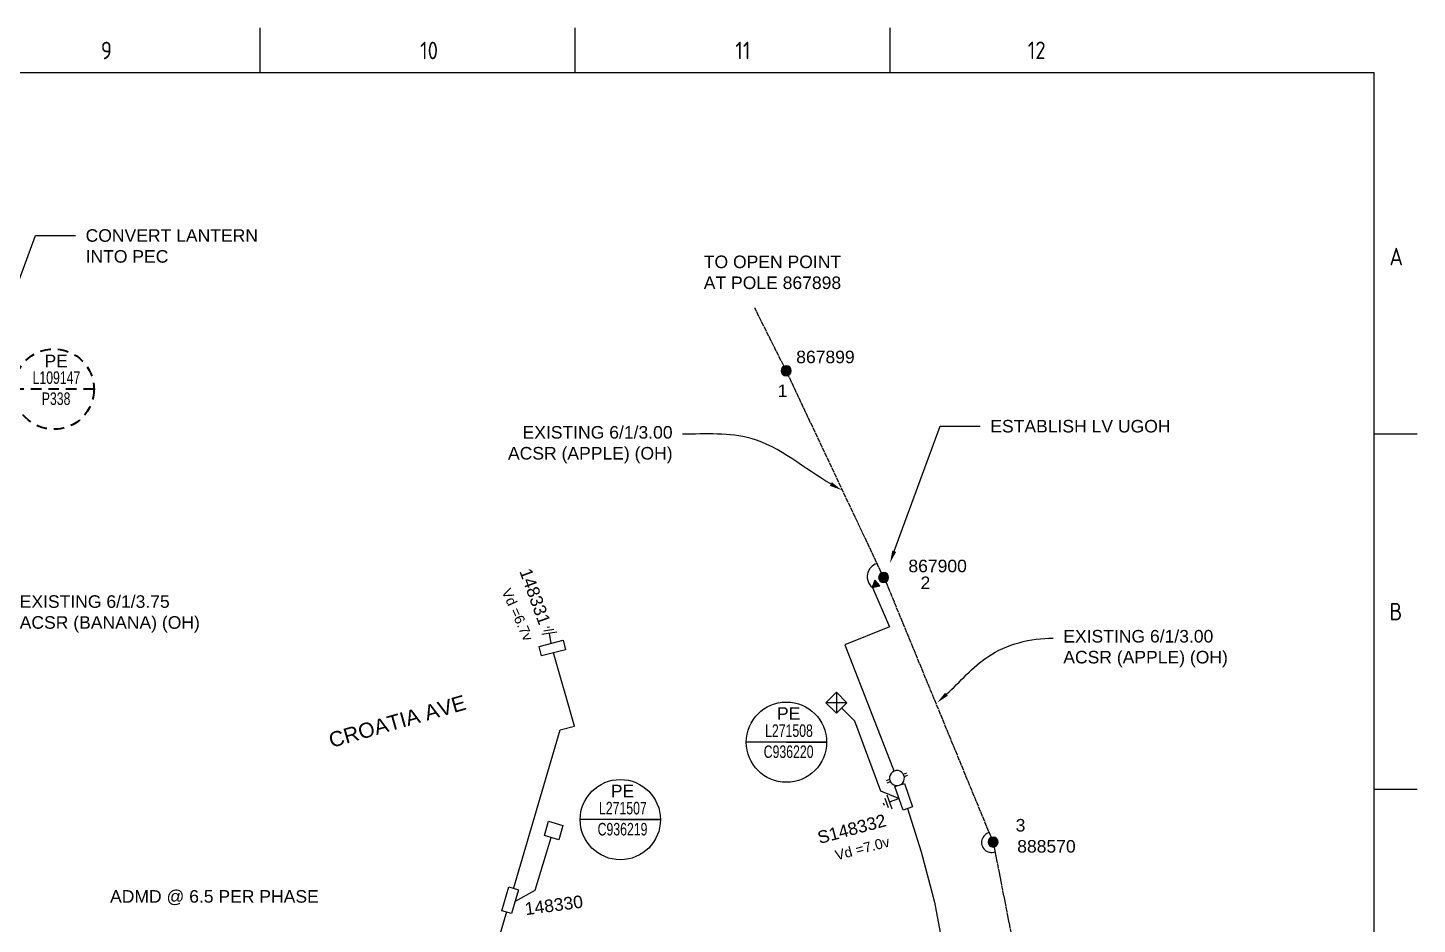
# Paper-space layout 'Sheet(2)' of a CAD drawing. Header units: metres. Extents: x -37 to 809, y -3 to 584.
# Drawn here: x 532.1 to 808.9, y 405.2 to 583.8 of the extents above; entities that cross this region are included whole.
import ezdxf
from ezdxf import colors
from ezdxf.entities.mleader import LeaderData, LeaderLine
from ezdxf.enums import TextEntityAlignment as Align
from ezdxf.math import Vec2, Vec3

# ---------------------------------------------------------------- set-up
doc = ezdxf.new("R2010")
doc.units = ezdxf.units.M
doc.linetypes.add('Cable Exist OH', pattern=[1, 1, 0])
doc.linetypes.add('Dash', pattern=[5, 3, -2])
doc.layers.get('0').update_dxf_attribs({"color": 6})
for name, color, linetype in [('Equip_SP_SL_EXT', 7, 'Continuous'), ('Notes', 7, 'Continuous'), ('OH_Details_SP_MISC', 7, 'Continuous'), ('SupportsOH_SP_TR_HV_LV_SL_EXT', 7, 'Continuous'), ('SupportsOH_SP_TR_HV_LV_SL_MOD', 3, 'Continuous'), ('SupportsUG_SP_EXT', 7, 'Continuous'), ('SupportsUG_SP_LV_EXT', 7, 'Continuous')]:
    doc.layers.add(name, color=color, linetype=linetype)
doc.styles.add('ARIAL', font='arial.ttf', dxfattribs={"height": 2})
doc.styles.add('iecISOCP', font='isocp.shx')
doc.styles.add('POLE_LABEL', font='arial.ttf')
doc.styles.get("Standard").update_dxf_attribs({"font": 'arial.ttf'})
doc.linetypes.add('Cable 4', pattern='A,5.25,-0.1,["o",Standard,S=2,R=0,X=1.2,Y=-0.7],-4', length=9.35)
doc.linetypes.add('Cable New UG', pattern='A,7,-0.25,["x",Standard,S=2,R=0,X=0.2,Y=-0.8],-2.1', length=9.35)

# ---------------------------------------------------------------- blocks, each defined once
blk = doc.blocks.new('A1_FRAME_TITLE')
at = {"layer": 'Notes', "linetype": 'Continuous'}
for p, q in [((613.21, 574.39), (613.21, 583.39)), ((678.72, 574.39), (678.72, 583.39)), ((744.23, 574.39), (744.23, 583.39)), ((844.88, 5.97), (844.88, 574.39)), ((853.87, 502.43), (844.87, 502.43)), ((844.88, 431.68), (853.87, 431.68))]:
    blk.add_line(p, q, dxfattribs=at)
at = {"layer": 'Notes', "linetype": 'Continuous', "flags": 128}
blk.add_lwpolyline([(844.88, 574.39), (149.5, 574.39)], dxfattribs=at)
blk.add_attdef('DRAFT_NUM', (9.35, 23.29), '', height=2.5, rotation=90)
at = {"layer": 'Notes', "style": 'iecISOCP'}
for s, p in [('9', (580.11, 577.12)), ('10', (646.5, 577.12)), ('11', (712.06, 577.12)), ('12', (772.87, 577.16)), ('A', (848.09, 536.06)), ('B', (848.09, 465.31))]:
    blk.add_text(s, height=3.5, dxfattribs=at).set_placement(p)
at = {"layer": 'Notes', "style": 'iecISOCP', "flags": 8}
blk.add_attdef('VERSION_NO', text='', height=2.5, rotation=90, dxfattribs=at).set_placement((302.04, 43.81), align=Align.MIDDLE_CENTER)
at = {"layer": 'Notes', "style": 'iecISOCP'}
for tag, p in [('CAP_NO', (513.19, 43.46)), ('IE_NUM', (513.05, 37.81)), ('REF_No_1', (335.24, 32.31)), ('REF_1', (362.52, 32.31)), ('GEN_WO', (441.71, 31.76)), ('HV_SWITCH', (513.46, 32.16)), ('REF_No_2', (335.24, 26.31)), ('REF_2', (362.52, 26.31)), ('OH_WO', (441.71, 25.81)), ('UBD_REF', (513.05, 25.83)), ('REF_No_3', (335.24, 20.31)), ('REF_3', (362.52, 20.31)), ('UG_WO', (441.71, 20.05)), ('GIS_MAP_No', (513.05, 20.04)), ('REF_No_4', (335.24, 14.31)), ('REF_4', (362.52, 14.31)), ('HV_OP_DIAG', (513.33, 14.2)), ('SUB_WO', (441.71, 13.81)), ('LGA', (512.95, 7.78)), ('ExportID', (-11.47, 2.39))]:
    blk.add_attdef(tag, p, '', height=2.5, dxfattribs=at)
for tag, height, p in [('T1', 3.5, (684.37, 39.47)), ('T2', 3.5, (684.37, 34.35)), ('scale', 2.5, (567.76, 33.27)), ('T3', 3.5, (684.37, 28.92)), ('DRAWN', 2.5, (567.76, 24.93)), ('T4', 3.5, (684.37, 23.66)), ('DATE', 2.5, (567.76, 16.88)), ('T5', 3.5, (684.37, 18.23)), ('REV', 5, (840.57, 17.1)), ('T6', 3.5, (684.37, 12.97)), ('DESIGN', 2.5, (605.62, 9.15)), ('CHD', 2.5, (567.76, 8.37))]:
    blk.add_attdef(tag, text='', height=height, dxfattribs=at).set_placement(p, align=Align.CENTER)
blk.add_attdef('NUM', text='', height=7, dxfattribs=at).set_placement((812.88, 20.12), align=Align.MIDDLE_CENTER)
for tag, p in [('NS', (811.23, 8.12)), ('SHTS', (825.93, 8.12))]:
    blk.add_attdef(tag, text='', height=2.5, dxfattribs=at).set_placement(p, align=Align.MIDDLE)
at = {"layer": 'Notes', "style": 'iecISOCP', "flags": 1}
for tag, p in [('ProjectType', (-6.37, -26.8)), ('ProjectNumber', (3.01, -26.82)), ('DrawingNumber', (14.96, -26.8)), ('ProjectDescription', (27.02, -26.83)), ('ExportDate', (39.74, -26.79)), ('ExportUserName', (48.61, -26.8)), ('DesignerCompanyName', (60.94, -26.79)), ('ExportAreaOfInterest', (76.55, -26.81)), ('GIS_SUCCESS', (91.45, -26.78)), ('CAD_SUCCESS', (101.24, -26.78)), ('DEPOTCODE', (111.56, -26.88)), ('ExportCategories', (119.53, -26.8)), ('Comments', (133.84, -26.88))]:
    blk.add_attdef(tag, p, '', height=1, dxfattribs=at)
blk = doc.blocks.new('POLE_EXT')
blk.add_hatch(color=256).paths.add_polyline_path([(-1, 0, 1), (1, 0, 1)])
blk.add_lwpolyline([(-1, 0, 1), (1, 0, 1)], format="xyb", close=True)
for tag, height, flags, p in [('pNumber', 2.5, 8, (-17.84, 2.07)), ('OWNED_BY', 0.2, 9, (1.35, -0.4)), ('SPECIAL_USE', 0.2, 9, (1.35, -0.8)), ('STATE', 0.2, 9, (1.35, -1)), ('cLV', 0.2, 9, (1.35, -1.4)), ('hDepth', 0.2, 9, (1.35, -1.6)), ('hDia', 0.2, 9, (1.35, -1.8)), ('cHV', 0.2, 9, (1.35, -2)), ('PARENT', 0.2, 9, (1.35, -0.6)), ('USAGE', 0.2, 9, (1.35, -1.2)), ('LBRACKET', 0.2, 9, (1.35, -2.2)), ('LExisting', 0.2, 9, (1.35, -2.4)), ('LANTNUMBER', 0.2, 9, (1.35, -2.6)), ('LOther', 0.2, 9, (1.35, -2.8)), ('cLinedev', 0.2, 9, (1.35, -3.4)), ('pExisting', 0.2, 9, (1.35, -3.8)), ('pFooting', 0.2, 9, (1.35, -4.4)), ('pNew', 0.2, 9, (1.35, -4.6)), ('pRelocate', 0.2, 9, (1.35, -5)), ('pRemove', 0.2, 9, (1.35, -5.2)), ('pReplace', 0.2, 9, (1.35, -5.4)), ('pStay', 0.2, 9, (1.35, -5.6)), ('LRemove', 0.2, 9, (1.35, -3)), ('LEGEND', 0.2, 9, (1.35, -3.2)), ('LOCATION', 0.2, 9, (1.35, -3.6)), ('PFNUMBER', 0.2, 9, (1.35, -4)), ('NEWPFNUMBER', 0.2, 9, (1.35, -4.2)), ('pType', 0.2, 9, (1.35, -5.8)), ('cspan', 0.2, 9, (1.35, -6)), ('STREETNAME', 0.2, 9, (1.35, -6.2)), ('SUBURB', 0.2, 9, (1.35, -6.4)), ('OPERATED_BY', 0.2, 9, (1.36, -7.01)), ('NOTES', 0.2, 9, (1.35, -6.6)), ('MAINTAINED_BY', 0.2, 9, (1.36, -6.81))]:
    blk.add_attdef(tag, text='', height=height, dxfattribs=dict(flags=flags)).set_placement(p, align=Align.MIDDLE_LEFT)
at = {"style": 'POLE_LABEL'}
for tag, height, flags, p in [('ASSET_NUM', 2.5, 8, (2, 2)), ('STRUCTURE_PLANT_NUMBER', 0.2, 9, (1.35, 0.03)), ('STREET_CODE', 0.2, 9, (1.35, -0.2))]:
    blk.add_attdef(tag, text='', height=height, dxfattribs=dict(at, flags=flags)).set_placement(p, align=Align.MIDDLE_LEFT)
at = {"flags": 1}
blk.add_attdef('Z', (1.35, -7.33), '', height=0.2, dxfattribs=at)
blk = doc.blocks.new('COLUMN_NEW')
blk.add_wipeout([(-1.485, -1.485), (1.485, -1.485), (1.485, 1.485), (-1.485, 1.485)])
at = {"lineweight": -3}
blk.add_lwpolyline([(-1.485, -1.485), (1.485, -1.485), (1.485, 1.485), (-1.485, 1.485)], close=True, dxfattribs=at)
for tag, height, flags, p in [('ASSET_NUM', 2.5, 8, (2, 2)), ('STREET_CODE', 0.2, 9, (1.5, 0)), ('Z', 0.2, 1, (1.5, -2.8)), ('OWNED_BY', 0.2, 9, (1.5, -0.4)), ('OPERATED_BY', 0.2, 9, (1.5, -0.6)), ('STATE', 0.2, 9, (1.5, -1)), ('SUBURB', 0.2, 9, (1.5, -1.8)), ('STREETNAME', 0.2, 9, (1.5, -2)), ('COLUMN_TYPE', 0.2, 9, (1.5, -0.2)), ('USAGE', 0.2, 9, (1.5, -1.2)), ('MAINTAINED_BY', 0.2, 9, (1.5, -0.8)), ('LEGEND', 0.2, 9, (1.5, -1.4)), ('PARENT', 0.2, 9, (1.5, -1.6)), ('LOCATION', 0.2, 9, (1.5, -2.2)), ('NOTES', 0.2, 9, (1.5, -2.4)), ('LABEL_ALIGNMENT', 0.2, 9, (1.5, -2.6))]:
    blk.add_attdef(tag, text='', height=height, dxfattribs=dict(flags=flags)).set_placement(p, align=Align.MIDDLE_LEFT)
at = {"style": 'POLE_LABEL', "flags": 9}
blk.add_attdef('STRUCTURE_PLANT_NUMBER', text='', height=0.2, dxfattribs=at).set_placement((1.5, 0.242), align=Align.MIDDLE_LEFT)
blk = doc.blocks.new('PILLAR_NEW')
blk.add_wipeout([(-2.47, 0.99), (2.47, 0.99), (2.47, -0.99), (-2.47, -0.99)])
at = {"lineweight": -3}
blk.add_lwpolyline([(-2.47, 0.99), (2.47, 0.99), (2.47, -0.99), (-2.47, -0.99)], close=True, dxfattribs=at)
for tag, height, flags, p in [('ASSET_NUM', 2.5, 8, (2, 4)), ('STREET_CODE', 0.2, 9, (1.5, 2)), ('OWNED_BY', 0.2, 9, (1.5, 1.8)), ('OPERATED_BY', 0.2, 9, (1.5, 1.6)), ('STATE', 0.2, 9, (1.5, 1.2)), ('SUPPORT_TYPE', 0.2, 9, (1.5, 1)), ('SUBURB', 0.2, 9, (1.5, 0.2)), ('STREETNAME', 0.2, 9, (1.5, 0)), ('MAINTAINED_BY', 0.2, 9, (1.5, 1.4)), ('USAGE', 0.2, 9, (1.5, 0.8)), ('LEGEND', 0.2, 9, (1.5, 0.6)), ('PARENT', 0.2, 9, (1.5, 0.4)), ('Z', 0.2, 1, (1.5, -0.6)), ('LOCATION', 0.2, 9, (1.5, -0.2)), ('NOTES', 0.2, 9, (1.5, -0.4))]:
    blk.add_attdef(tag, text='', height=height, dxfattribs=dict(flags=flags)).set_placement(p, align=Align.MIDDLE_LEFT)
blk = doc.blocks.new('SLANTERN_NUM_NEW')
blk.add_wipeout([(-0.31, 10), (-0.94, 9.96), (-1.57, 9.88), (-2.18, 9.76), (-2.79, 9.61), (-3.39, 9.41), (-3.97, 9.18), (-4.54, 8.91), (-5.09, 8.61), (-5.62, 8.27), (-6.13, 7.91), (-6.62, 7.5), (-7.07, 7.07), (-7.5, 6.62), (-7.91, 6.13), (-8.27, 5.62), (-8.61, 5.09), (-8.91, 4.54), (-9.18, 3.97), (-9.41, 3.39), (-9.61, 2.79), (-9.76, 2.18), (-9.88, 1.57), (-9.96, 0.94), (-10, 0.31), (-10, -0.31), (-9.96, -0.94), (-9.88, -1.57), (-9.76, -2.18), (-9.61, -2.79), (-9.41, -3.39), (-9.18, -3.97), (-8.91, -4.54), (-8.61, -5.09), (-8.27, -5.62), (-7.91, -6.13), (-7.5, -6.62), (-7.07, -7.07), (-6.62, -7.5), (-6.13, -7.91), (-5.62, -8.27), (-5.09, -8.61), (-4.54, -8.91), (-3.97, -9.18), (-3.39, -9.41), (-2.79, -9.61), (-2.18, -9.76), (-1.57, -9.88), (-0.94, -9.96), (-0.31, -10), (0.31, -10), (0.94, -9.96), (1.57, -9.88), (2.18, -9.76), (2.79, -9.61), (3.39, -9.41), (3.97, -9.18), (4.54, -8.91), (5.09, -8.61), (5.62, -8.27), (6.13, -7.91), (6.62, -7.5), (7.07, -7.07), (7.5, -6.62), (7.91, -6.13), (8.27, -5.62), (8.61, -5.09), (8.91, -4.54), (9.18, -3.97), (9.41, -3.39), (9.61, -2.79), (9.76, -2.18), (9.88, -1.57), (9.96, -0.94), (10, -0.31), (10, 0.31), (9.96, 0.94), (9.88, 1.57), (9.76, 2.18), (9.61, 2.79), (9.41, 3.39), (9.18, 3.97), (8.91, 4.54), (8.61, 5.09), (8.27, 5.62), (7.91, 6.13), (7.5, 6.62), (7.07, 7.07), (6.62, 7.5), (6.13, 7.91), (5.62, 8.27), (5.09, 8.61), (4.54, 8.91), (3.97, 9.18), (3.39, 9.41), (2.79, 9.61), (2.18, 9.76), (1.57, 9.88), (0.94, 9.96), (0.31, 10)])
at = {"linetype": 'Continuous'}
blk.add_line((8, 0), (-8, 0), dxfattribs=at)
blk.add_line((0, 0), (8, 0))
blk.add_circle((0, 0), 8, dxfattribs=at)
at = {"linetype": 'Cable 4', "insert": (-1.89, 6.96), "char_height": 2.5, "attachment_point": 1}
blk.add_mtext_dynamic_manual_height_columns('PE', width=4.2424, gutter_width=4, heights=[0], dxfattribs=at)
at = {"width": 0.7}
for tag, p in [('SNUMBER', (0.51, 1.05)), ('CNUMBER', (0.44, -3.15))]:
    blk.add_attdef(tag, text='', height=2.5, dxfattribs=at).set_placement(p, align=Align.CENTER)
at = {"flags": 1}
blk.add_attdef('Z', (0, 0), '', height=0.2, dxfattribs=at)
blk = doc.blocks.new('Earth')
for p, q in [((0, -2.04), (0, 0)), ((-1.5, -2.04), (1.5, -2.04)), ((-1, -2.64), (1, -2.64)), ((-0.25, -3.24), (0.25, -3.24))]:
    blk.add_line(p, q)
blk = doc.blocks.new('UGOH_NEW')
blk.add_hatch(color=256).paths.add_polyline_path([(-0.75, 1.7), (0.75, 1.7), (0, 3)])
at = {"color": 1}
blk.add_lwpolyline([(-0.75, 1.7), (0.75, 1.7), (0, 3)], close=True, dxfattribs=at)
for tag, flags, p in [('CONSTRUCTED_VOLTAGE', 9, (1.5, 0)), ('ACTUAL_STATUS', 9, (1.5, -1.6)), ('OPERATING_VOLTAGE', 9, (1.5, -0.2)), ('ORIENTATION', 9, (1.5, -0.4)), ('STATE', 9, (1.5, -0.6)), ('OWNED_BY', 9, (1.5, -1)), ('OPERATED_BY', 9, (1.5, -1.2)), ('TYPE', 1, (1.5, -2)), ('USAGE', 9, (1.5, -0.8)), ('MAINTAINED_BY', 9, (1.5, -1.4)), ('NUMBER_OF_PHASES', 9, (1.5, -1.8))]:
    blk.add_attdef(tag, text='', height=0.2, dxfattribs=dict(flags=flags)).set_placement(p, align=Align.MIDDLE_LEFT)
blk = doc.blocks.new('*U810')
for tag, p, flags in [('ORIENTATION', (0, 0), 9), ('Z', (0, 0), 1), ('USAGE', (0, -0.2), 9), ('NOTES', (0, -0.4), 9)]:
    blk.add_attdef(tag, p, '', height=0.2, dxfattribs=dict(flags=flags))
blk.add_wipeout([(-0.58, 4.02), (-0.4, 3.96), (-0.22, 3.92), (-0.03, 3.91), (0.16, 3.91), (0.34, 3.95), (0.52, 4), (0.69, 4.08), (0.86, 4.18), (1, 4.29), (1.13, 4.43), (1.25, 4.58), (1.34, 4.74), (1.41, 4.91), (1.46, 5.09), (1.49, 5.28), (1.49, 5.47), (1.47, 5.65), (1.43, 5.83), (1.36, 6.01), (1.28, 6.18), (1.17, 6.33), (1.04, 6.47), (0.9, 6.59), (0.74, 6.7), (0.58, 6.78), (0.4, 6.84), (0.22, 6.88), (0.03, 6.89), (-0.16, 6.89), (-0.34, 6.85), (-0.52, 6.8), (-0.69, 6.72), (-0.86, 6.62), (-1, 6.51), (-1.13, 6.37), (-1.25, 6.22), (-1.34, 6.06), (-1.41, 5.89), (-1.46, 5.71), (-1.49, 5.52), (-1.49, 5.33), (-1.47, 5.15), (-1.43, 4.97), (-1.36, 4.79), (-1.28, 4.62), (-1.17, 4.47), (-1.04, 4.33), (-0.9, 4.21), (-0.74, 4.1)])
for p, q in [((1.35, 6.04), (2.07, 6.25)), ((1.48, 5.56), (2.2, 5.77)), ((-1.48, 5.24), (-2.2, 5.03)), ((-1.35, 4.76), (-2.07, 4.55))]:
    blk.add_line(p, q)
blk.add_lwpolyline([(-0.41, 6.84, 1), (0.41, 3.96, 1)], format="xyb", close=True)
blk = doc.blocks.new('SLANTERN_NUM_EXT')
blk.add_wipeout([(-0.31, 10), (-0.94, 9.96), (-1.57, 9.88), (-2.18, 9.76), (-2.79, 9.61), (-3.39, 9.41), (-3.97, 9.18), (-4.54, 8.91), (-5.09, 8.61), (-5.62, 8.27), (-6.13, 7.91), (-6.62, 7.5), (-7.07, 7.07), (-7.5, 6.62), (-7.91, 6.13), (-8.27, 5.62), (-8.61, 5.09), (-8.91, 4.54), (-9.18, 3.97), (-9.41, 3.39), (-9.61, 2.79), (-9.76, 2.18), (-9.88, 1.57), (-9.96, 0.94), (-10, 0.31), (-10, -0.31), (-9.96, -0.94), (-9.88, -1.57), (-9.76, -2.18), (-9.61, -2.79), (-9.41, -3.39), (-9.18, -3.97), (-8.91, -4.54), (-8.61, -5.09), (-8.27, -5.62), (-7.91, -6.13), (-7.5, -6.62), (-7.07, -7.07), (-6.62, -7.5), (-6.13, -7.91), (-5.62, -8.27), (-5.09, -8.61), (-4.54, -8.91), (-3.97, -9.18), (-3.39, -9.41), (-2.79, -9.61), (-2.18, -9.76), (-1.57, -9.88), (-0.94, -9.96), (-0.31, -10), (0.31, -10), (0.94, -9.96), (1.57, -9.88), (2.18, -9.76), (2.79, -9.61), (3.39, -9.41), (3.97, -9.18), (4.54, -8.91), (5.09, -8.61), (5.62, -8.27), (6.13, -7.91), (6.62, -7.5), (7.07, -7.07), (7.5, -6.62), (7.91, -6.13), (8.27, -5.62), (8.61, -5.09), (8.91, -4.54), (9.18, -3.97), (9.41, -3.39), (9.61, -2.79), (9.76, -2.18), (9.88, -1.57), (9.96, -0.94), (10, -0.31), (10, 0.31), (9.96, 0.94), (9.88, 1.57), (9.76, 2.18), (9.61, 2.79), (9.41, 3.39), (9.18, 3.97), (8.91, 4.54), (8.61, 5.09), (8.27, 5.62), (7.91, 6.13), (7.5, 6.62), (7.07, 7.07), (6.62, 7.5), (6.13, 7.91), (5.62, 8.27), (5.09, 8.61), (4.54, 8.91), (3.97, 9.18), (3.39, 9.41), (2.79, 9.61), (2.18, 9.76), (1.57, 9.88), (0.94, 9.96), (0.31, 10)])
at = {"linetype": 'Dash', "lineweight": 40, "ltscale": 0.7}
blk.add_line((8, 0), (-8, 0), dxfattribs=at)
blk.add_circle((0, 0), 8, dxfattribs=at)
at = {"lineweight": 40, "width": 0.7}
for tag, p in [('SNUMBER', (0.51, 1.05)), ('CNUMBER', (0.44, -3.15))]:
    blk.add_attdef(tag, text='', height=2.5, dxfattribs=at).set_placement(p, align=Align.CENTER)
at = {"lineweight": 40, "flags": 1}
blk.add_attdef('Z', (0, 0), '', height=0.2, dxfattribs=at)

psp = doc.layouts.new('Sheet(2)')

# ---------------------------------------------------------------- linework, layer by layer
at = {"layer": 'Notes', "linetype": 'Cable Exist OH'}
for points in [[(683.2, 515.45), (676.93, 527.96)], [(702.62, 474.26), (683.2, 515.45)], [(724.43, 421.54), (702.67, 474.42)], [(724.43, 421.54), (731.94, 383.2), (737.35, 326.25)]]:
    psp.add_lwpolyline(points, dxfattribs=at)
at = {"layer": 'Notes', "linetype": 'Cable New UG', "flags": 128}
psp.add_lwpolyline([(706.62, 430.56), (710.08, 419.6), (712.76, 409.54), (717.46, 384.34), (711.16, 376.28), (641.43, 367.65), (630.81, 366.38), (623.04, 365.91), (617.48, 373.3), (638.16, 443.88), (641.03, 444.6), (636.85, 459.22)], dxfattribs=at)
at = {"layer": 'Notes', "linetype": 'Continuous'}
psp.add_lwpolyline([(723.73, 423.43, 1.077285), (724.81, 419.58)], format="xyb", dxfattribs=at)
psp.add_arc((702.08, 474.41), 2.73, 106.3364, 231.37, dxfattribs=at)

# ---------------------------------------------------------------- block references
at = {"layer": 'Notes'}
ref = psp.add_blockref('POLE_EXT', (702.62, 474.26), dxfattribs=at)
ref.add_attrib('ASSET_NUM', '867900', dxfattribs={"layer": '0', "height": 2.5, "style": 'POLE_LABEL'}).set_placement((707.55, 476.55), align=Align.MIDDLE_LEFT)
at = {"layer": 'Notes', "linetype": 'Cable New UG', "rotation": 131.6276610347252}
psp.add_blockref('UGOH_NEW', (702.61, 474.27), dxfattribs=at)
at = {"layer": 'SupportsOH_SP_TR_HV_LV_SL_EXT'}
ref = psp.add_blockref('POLE_EXT', (683.2, 515.45), dxfattribs=at)
ref.add_attrib('ASSET_NUM', '867899', dxfattribs={"layer": '0', "height": 2.5, "style": 'POLE_LABEL'}).set_placement((685.2, 516.2), align=Align.BOTTOM_LEFT)
ref.add_attrib('PNUMBER', '1', (681.5, 510.2), dxfattribs={"layer": '0', "height": 2.5})
at = {"layer": 'SupportsOH_SP_TR_HV_LV_SL_MOD'}
ref = psp.add_blockref('POLE_EXT', (724.43, 421.54), dxfattribs=at)
ref.add_attrib('ASSET_NUM', '888570', dxfattribs={"layer": '0', "height": 2.5, "style": 'POLE_LABEL'}).set_placement((729.23, 420.69), align=Align.MIDDLE_LEFT)
ref.add_attrib('PNUMBER', '3', (728.92, 423.64), dxfattribs={"layer": '0', "height": 2.5})
at = {"layer": 'SupportsUG_SP_EXT', "xscale": 0.958}
psp.add_blockref('A1_FRAME_TITLE', (-9.08, 0.39), dxfattribs=at)
at = {"layer": 'SupportsUG_SP_LV_EXT'}
ref = psp.add_blockref('POLE_EXT', (702.62, 474.26), dxfattribs=at)
ref.add_attrib('ASSET_NUM', '867900', dxfattribs={"layer": '0', "height": 2.5, "style": 'POLE_LABEL'}).set_placement((707.55, 476.55), align=Align.MIDDLE_LEFT)
ref.add_attrib('PNUMBER', '2', (709.97, 471.95), dxfattribs={"layer": '0', "height": 2.5})

# ---------------------------------------------------------------- texts
at = {"layer": 'Notes'}
psp.add_text('CROATIA AVE', height=3, rotation=15.9562, dxfattribs=at).set_placement((592.6, 440.28))
at = {"layer": 'Notes', "insert": (665.18, 538.4), "char_height": 2.5, "attachment_point": 1}
psp.add_mtext_dynamic_manual_height_columns('\\pi1.6112;{\\C7;TO OPEN POINT \\P\\pi1.6044;AT POLE 867898}', width=30.4308, gutter_width=4, heights=[0], dxfattribs=at)

# ---------------------------------------------------------------- leaders
at = {"layer": 'Notes'}
ml = psp.add_multileader_mtext('Standard', dxfattribs=at)
ml.set_content('ADMD @ 6.5 PER PHASE', color=256)
ml.set_leader_properties()
ml.build(insert=Vec2(0, 0))
ml.multileader.update_dxf_attribs({"leader_type": 0, "has_text_frame": 1, "arrow_head_size": 2.5})
ctx = ml.context
ctx.base_point, ctx.char_height, ctx.arrow_head_size, ctx.plane_origin = Vec3(546.59, 410.35), 2.5, 2.5, Vec3(538.59, 379.6)
ctx.text_align_type = 1
notes = []
notes.append((ctx, [(0, (1, 1, 0), (538.59, 410.35), (1, 0), 8, [(0, [(538.59, 379.6)], 0, [])])]))
ctx.mtext.insert, ctx.mtext.alignment, ctx.mtext.flow_direction = Vec3(569.29, 411.96), 2, 5
for ctx, leaders in notes:
    for number, flags, end, landing, length, lines in leaders:
        leader = LeaderData()
        leader.index, (leader.has_last_leader_line, leader.has_dogleg_vector, leader.attachment_direction) = number, flags
        leader.last_leader_point, leader.dogleg_vector, leader.dogleg_length = Vec3(end), Vec3(landing), length
        for number, points, colour, breaks in lines:
            line = LeaderLine()
            line.index, line.vertices, line.color, line.breaks = number, Vec3.list(points), colors.encode_raw_color(colour), breaks
            leader.lines.append(line)
        ctx.leaders.append(leader)

# ---------------------------------------------------------------- next in the draw order: block references
ref = psp.add_blockref('PILLAR_NEW', (636.61, 460.18), dxfattribs=dict(at, rotation=194.141282847501))
ref.add_attrib('ASSET_NUM', '148331', dxfattribs={"layer": '0', "height": 2.5, "rotation": 290}).set_placement((631.19, 475.95), align=Align.MIDDLE_LEFT)
at = {"layer": 'Notes', "xscale": -1}
for p, rotation in [((693.22, 449.29), 314.9999999956573), ((636.88, 423.85), 73.66939518592035)]:
    psp.add_blockref('COLUMN_NEW', p, dxfattribs=dict(at, rotation=rotation))
at = {"layer": 'Notes'}
psp.add_blockref('SLANTERN_NUM_NEW', (650.16, 426), dxfattribs=at).add_auto_attribs({'SNUMBER': 'L271507', 'CNUMBER': 'C936219'})
ref = psp.add_blockref('PILLAR_NEW', (706.62, 430.56), dxfattribs=dict(at, rotation=108.9588671687697))
ref.add_attrib('ASSET_NUM', 'S148332', dxfattribs={"layer": '0', "height": 2.5, "rotation": 15}).set_placement((689.52, 422.35), align=Align.MIDDLE_LEFT)
ref = psp.add_blockref('PILLAR_NEW', (628.21, 409.94), dxfattribs=dict(at, rotation=253.6693829582883))
ref.add_attrib('ASSET_NUM', '148330', dxfattribs={"layer": '0', "height": 2.5, "rotation": 7.5868}).set_placement((631.14, 408.2), align=Align.MIDDLE_LEFT)

# ---------------------------------------------------------------- next in the draw order: leaders
at = {"layer": 'OH_Details_SP_MISC'}
ml = psp.add_multileader_mtext('Standard', dxfattribs=at)
ml.set_content('CONVERT LANTERN INTO PEC', color=256)
ml.set_leader_properties()
ml.build(insert=Vec2(0, 0))
ml.multileader.update_dxf_attribs({"has_text_frame": 1, "arrow_head_size": 2.5})
ctx = ml.context
ctx.base_point, ctx.char_height, ctx.arrow_head_size, ctx.plane_origin = Vec3(541.63, 542.38), 2.5, 2.5, Vec3(619.05, 493.19)
notes = []
notes.append((ctx, [(1, (1, 1, 0), (533.63, 542.38), (1, 0), 8, [(0, [(523.63, 515.15)], 0, [])])]))
ctx.mtext.insert, ctx.mtext.width, ctx.mtext.flow_direction = Vec3(543.63, 543.65), 36.229, 5
ctx.mtext.has_bg_fill, ctx.mtext.bg_color, ctx.mtext.bg_scale_factor, ctx.mtext.bg_transparency, ctx.mtext.use_window_bg_color = 1, -1027028792, 1.5, 0, 1
ml = psp.add_multileader_mtext('Standard', dxfattribs=at)
ml.set_content('ESTABLISH LV UGOH ', color=256)
ml.set_leader_properties()
ml.build(insert=Vec2(0, 0))
ml.multileader.update_dxf_attribs({"has_text_frame": 1, "arrow_head_size": 2.5})
ctx = ml.context
ctx.base_point, ctx.char_height, ctx.arrow_head_size, ctx.plane_origin = Vec3(721.87, 504.38), 2.5, 2.5, Vec3(799.29, 455.18)
notes.append((ctx, [(1, (1, 1, 0), (713.87, 504.38), (1, 0), 8, [(0, [(703.87, 477.14)], 0, [])])]))
ctx.mtext.insert, ctx.mtext.width, ctx.mtext.flow_direction = Vec3(723.87, 505.65), 36.229, 5
ctx.mtext.has_bg_fill, ctx.mtext.bg_color, ctx.mtext.bg_scale_factor, ctx.mtext.bg_transparency, ctx.mtext.use_window_bg_color = 1, -1027028792, 1.5, 0, 1
ml = psp.add_multileader_mtext('Standard', dxfattribs=at)
ml.set_content('EXISTING 6/1/3.00 ACSR (APPLE) (OH)', color=256)
ml.set_leader_properties()
ml.build(insert=Vec2(0, 0))
ml.multileader.update_dxf_attribs({"leader_type": 2, "arrow_head_size": 2.5})
ctx = ml.context
ctx.base_point, ctx.char_height, ctx.arrow_head_size, ctx.plane_origin = Vec3(625.9, 502.81), 2.5, 2.5, Vec3(752.55, 460.91)
ctx.text_align_type = 2
notes.append((ctx, [(0, (1, 1, 0), (670.57, 502.81), (-1, 0), 8, [(0, [(694.27, 491.65), (676.22, 501.95)], 0, [])])]))
ctx.mtext.insert, ctx.mtext.width, ctx.mtext.alignment, ctx.mtext.flow_direction = Vec3(660.57, 504.43), 36.3722, 3, 5
ctx.mtext.has_bg_fill, ctx.mtext.bg_color, ctx.mtext.bg_scale_factor, ctx.mtext.bg_transparency, ctx.mtext.use_window_bg_color = 1, -1027028792, 1.5, 0, 1
ml = psp.add_multileader_mtext('Standard', dxfattribs=at)
ml.set_content('EXISTING 6/1/3.75 ACSR (BANANA) (OH)', color=256)
ml.set_leader_properties()
ml.build(insert=Vec2(0, 0))
ml.multileader.update_dxf_attribs({"leader_type": 2, "arrow_head_size": 2.5})
ctx = ml.context
ctx.base_point, ctx.char_height, ctx.arrow_head_size, ctx.plane_origin = Vec3(528.5, 469.09), 2.5, 2.5, Vec3(658.25, 427.19)
notes.append((ctx, [(1, (1, 1, 0), (520.5, 469.09), (1, 0), 8, [(0, [(504.28, 461.34), (520.5, 469.56)], 0, [])])]))
ctx.mtext.insert, ctx.mtext.width, ctx.mtext.flow_direction = Vec3(530.5, 470.71), 36.3722, 5
ctx.mtext.has_bg_fill, ctx.mtext.bg_color, ctx.mtext.bg_scale_factor, ctx.mtext.bg_transparency, ctx.mtext.use_window_bg_color = 1, -1027028792, 1.5, 0, 1
ml = psp.add_multileader_mtext('Standard', dxfattribs=at)
ml.set_content('EXISTING 6/1/3.00 ACSR (APPLE) (OH)', color=256)
ml.set_leader_properties()
ml.build(insert=Vec2(0, 0))
ml.multileader.update_dxf_attribs({"leader_type": 2, "arrow_head_size": 2.5})
ctx = ml.context
ctx.base_point, ctx.char_height, ctx.arrow_head_size, ctx.plane_origin = Vec3(736.41, 462.18), 2.5, 2.5, Vec3(863.06, 420.29)
notes.append((ctx, [(1, (1, 1, 0), (728.41, 462.18), (1, 0), 8, [(0, [(713.28, 449.31), (723.38, 458.47)], 0, [])])]))
ctx.mtext.insert, ctx.mtext.width, ctx.mtext.flow_direction = Vec3(738.41, 463.8), 36.3722, 5
ctx.mtext.has_bg_fill, ctx.mtext.bg_color, ctx.mtext.bg_scale_factor, ctx.mtext.bg_transparency, ctx.mtext.use_window_bg_color = 1, -1027028792, 1.5, 0, 1
for ctx, leaders in notes:
    for number, flags, end, landing, length, lines in leaders:
        leader = LeaderData()
        leader.index, (leader.has_last_leader_line, leader.has_dogleg_vector, leader.attachment_direction) = number, flags
        leader.last_leader_point, leader.dogleg_vector, leader.dogleg_length = Vec3(end), Vec3(landing), length
        for number, points, colour, breaks in lines:
            line = LeaderLine()
            line.index, line.vertices, line.color, line.breaks = number, Vec3.list(points), colors.encode_raw_color(colour), breaks
            leader.lines.append(line)
        ctx.leaders.append(leader)

# ---------------------------------------------------------------- next in the draw order: linework, layer by layer
at = {"layer": 'Notes', "linetype": 'Cable New UG', "flags": 128}
psp.add_lwpolyline([(700.38, 472.28), (700.38, 472.28), (703.79, 464.39), (694.9, 460.83), (705.81, 432.9)], dxfattribs=at)
at = {"layer": 'Notes', "linetype": 'Cable 4', "flags": 128}
for points in [[(705.68, 430.23), (702.09, 431.65), (696.89, 445.62), (694.27, 448.24)], [(629.16, 409.67), (633.21, 411.97), (636.38, 422.45)]]:
    psp.add_lwpolyline(points, dxfattribs=at)

# ---------------------------------------------------------------- next in the draw order: block references
at = {"layer": 'Equip_SP_SL_EXT'}
psp.add_blockref('SLANTERN_NUM_EXT', (537.31, 511.78), dxfattribs=at).add_auto_attribs({'SNUMBER': 'L109147', 'CNUMBER': 'P338'})
at = {"layer": 'Notes', "lineweight": 0}
for p, rotation in [((636.31, 461.13), 188.6128616302047), ((705.68, 430.23), 289.6494284022477)]:
    psp.add_blockref('Earth', p, dxfattribs=dict(at, rotation=rotation))

# ---------------------------------------------------------------- next in the draw order: texts
at = {"layer": 'Notes', "color": 7, "style": 'ARIAL'}
for s, rotation, p in [('Vd =6.7v', 294.2891, (626.46, 471.49)), ('Vd =7.0v', 14.7347, (693.26, 417.88))]:
    psp.add_text(s, height=2, rotation=rotation, dxfattribs=at).set_placement(p)

# ---------------------------------------------------------------- next in the draw order: block references
at = {"layer": 'Notes'}
psp.add_blockref('SLANTERN_NUM_NEW', (683.25, 441.44), dxfattribs=at).add_auto_attribs({'SNUMBER': 'L271508', 'CNUMBER': 'C936220'})
at = {"layer": 'Notes', "linetype": 'Cable New UG', "rotation": 5.319432686255924}
psp.add_blockref('*U810', (705.76, 428.91), dxfattribs=at)

# ---------------------------------------------------------------- next in the draw order: leaders
at = {"layer": 'Notes'}
ml = psp.add_multileader_mtext('Standard', dxfattribs=at)
ml.set_content('PE', color=256)
ml.set_leader_properties()
ml.build(insert=Vec2(0, 0))
ml.multileader.update_dxf_attribs({"leader_type": 0, "arrow_head_size": 2.5})
ctx = ml.context
ctx.base_point, ctx.char_height, ctx.arrow_head_size, ctx.plane_origin = Vec3(533.67, 517.4), 2.5, 2.5, Vec3(494.11, 497.27)
ctx.text_align_type = 1
notes = []
notes.append((ctx, [(0, (1, 1, 0), (525.67, 517.4), (1, 0), 8, [(0, [(494.11, 497.27)], 0, [])])]))
ctx.mtext.insert, ctx.mtext.alignment, ctx.mtext.flow_direction = Vec3(537.77, 518.65), 2, 5
for ctx, leaders in notes:
    for number, flags, end, landing, length, lines in leaders:
        leader = LeaderData()
        leader.index, (leader.has_last_leader_line, leader.has_dogleg_vector, leader.attachment_direction) = number, flags
        leader.last_leader_point, leader.dogleg_vector, leader.dogleg_length = Vec3(end), Vec3(landing), length
        for number, points, colour, breaks in lines:
            line = LeaderLine()
            line.index, line.vertices, line.color, line.breaks = number, Vec3.list(points), colors.encode_raw_color(colour), breaks
            leader.lines.append(line)
        ctx.leaders.append(leader)

# ---------------------------------------------------------------- next in the draw order: linework, layer by layer
at = {"layer": 'Notes', "linetype": 'Cable 4', "flags": 128}
for points in [[(693.22, 451.39), (693.22, 447.19)], [(695.32, 449.29), (691.12, 449.29)]]:
    psp.add_lwpolyline(points, dxfattribs=at)

doc.saveas('drawing.dxf')
